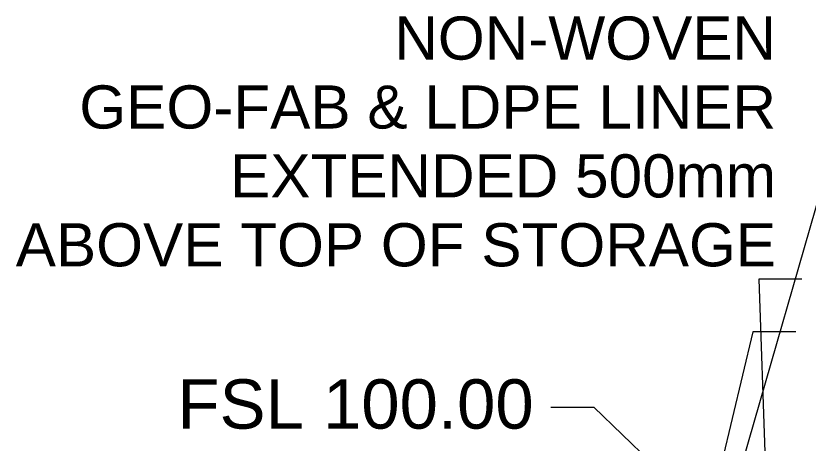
# Model space of a CAD drawing. Header units: millimetres. Extents: x 282 to 167718, y 282 to 525318.
# Drawn here: x 75009 to 87994, y 72637 to 79638 of the extents above; entities that cross this region are included whole.
import ezdxf
from ezdxf.enums import TextEntityAlignment as Align

# ---------------------------------------------------------------- set-up
doc = ezdxf.new("R2010")
doc.units = ezdxf.units.MM
doc.layers.add('ANNOTATIONS', color=7, linetype='Continuous')
doc.layers.add('LEADERS', color=7, linetype='Continuous')
doc.styles.add('ARIAL', font='arial.ttf')

msp = doc.modelspace()

# ---------------------------------------------------------------- linework, layer by layer
at = {"layer": 'LEADERS', "lineweight": 18}
for p, q in [((88423.1, 77565.9), (86338.9, 70312.8)), ((87891.1, 75322.2), (87185.6, 75322.2)), ((87185.6, 75322.2), (87326.7, 71300.6)), ((87086.1, 74461.4), (86098.3, 70312.8)), ((87791.7, 74461.4), (87086.1, 74461.4)), ((83777.8, 73227.8), (84483.3, 73227.8)), ((84483.3, 73227.8), (86600, 71181.7))]:
    msp.add_line(p, q, dxfattribs=at)

# ---------------------------------------------------------------- texts
at = {"layer": 'ANNOTATIONS', "style": 'ARIAL'}
for s, height, p in [('NON-WOVEN', 707.25, (87467.8, 78920.6)), ('GEO-FAB & LDPE LINER', 707.249, (87467.8, 77791.7)), ('EXTENDED 500mm', 707.249, (87467.8, 76662.8)), ('ABOVE TOP OF STORAGE', 707.249, (87467.8, 75533.9)), ('FSL 100.00', 808.28, (83495.6, 72875))]:
    msp.add_text(s, height=height, dxfattribs=at).set_placement(p, align=Align.RIGHT)

doc.saveas('drawing.dxf')
